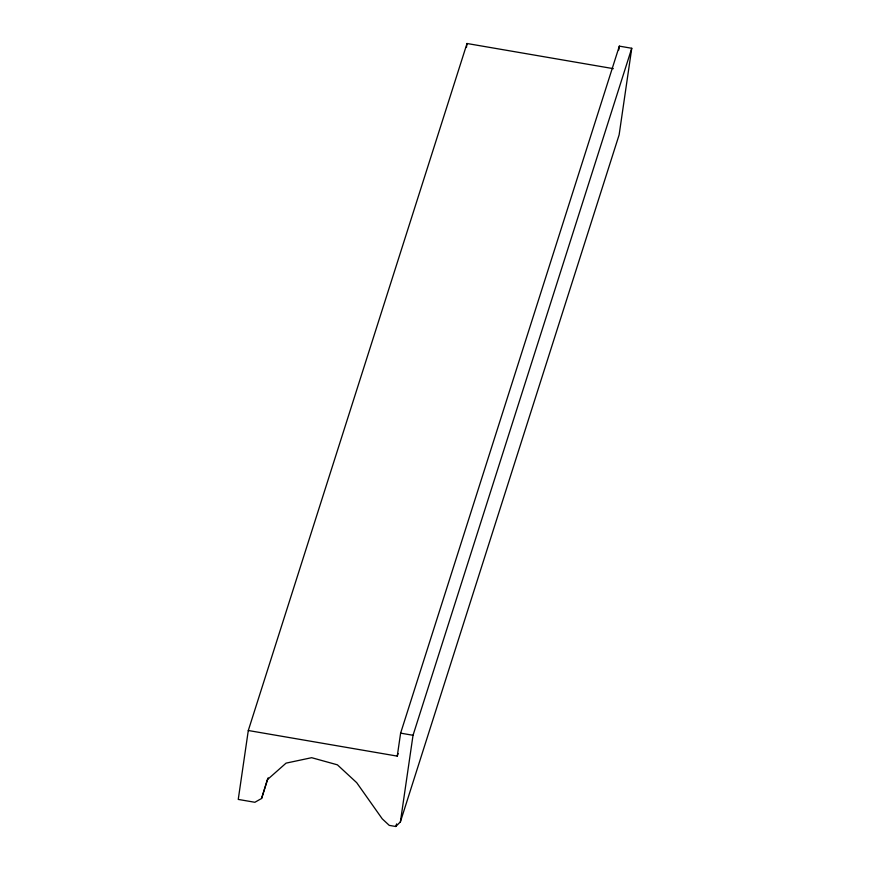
<?xml version="1.0" encoding="UTF-8"?>
<svg xmlns="http://www.w3.org/2000/svg" width="870" height="870" viewBox="0 0 870 870"><rect width="100%" height="100%" fill="white"/><g stroke="black" fill="none" stroke-linecap="round" stroke-linejoin="round"><path stroke-width="1.3" d="M613.328 68.654L467.027 43.5L248.298 730.506L238.249 799.421L254.877 802.281L261.587 798.475L268.177 777.78M466.44 47.48L467.027 43.5M248.298 730.506L397.264 756.117L400.613 733.149L619.342 46.132L631.75 48.274L619.125 134.85L400.396 821.856L395.785 826.5L389.271 825.38L382.267 818.866L356.7 782.674L337.397 764.828L311.645 757.694L286.078 763.131L267.297 779.716L261.587 798.475M400.396 821.856L413.032 735.28L631.75 48.274M618.777 49.96L619.342 46.132M397.264 756.117L398.09 753.529M395.785 826.5L396.611 823.912M400.613 733.149L413.032 735.28"/></g></svg>
